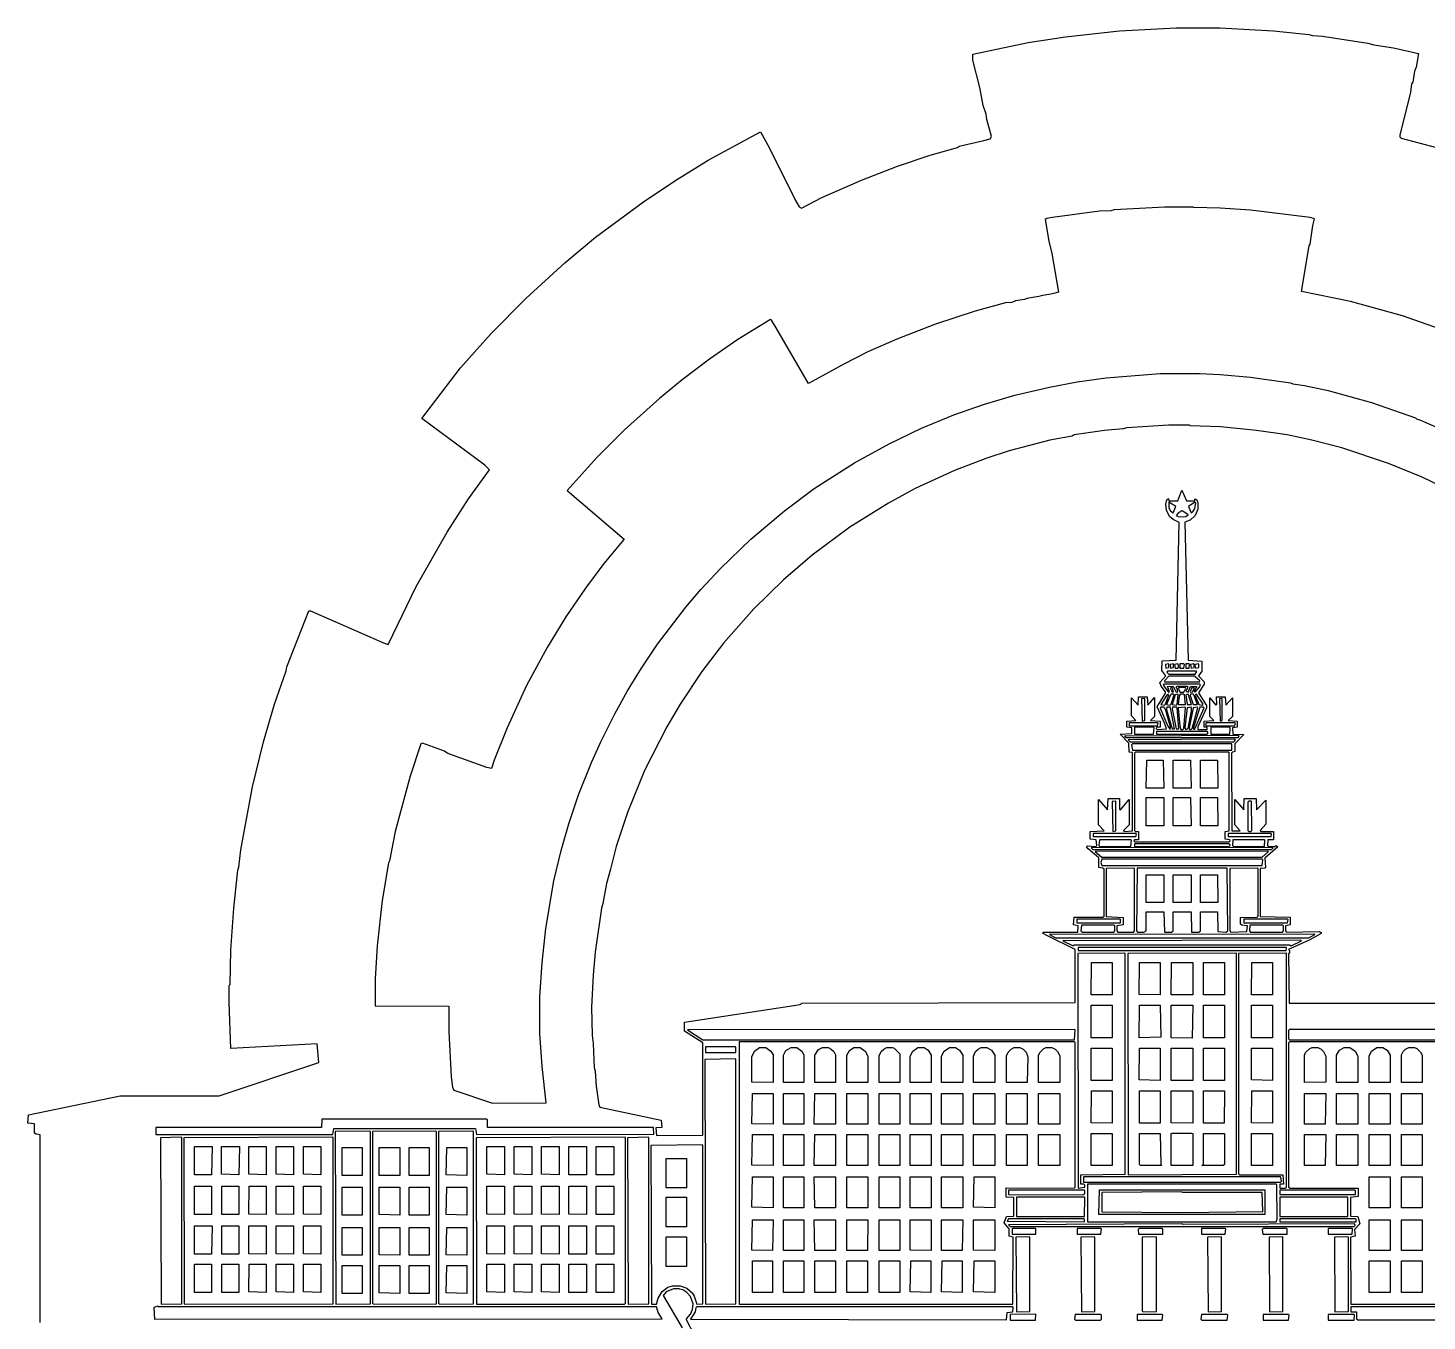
# Model space of a CAD drawing. Extents: x -73 to 20, y -113 to 55.
# Drawn here: x -73.5 to -17.6, y -84.1 to -32.5 of the extents above; entities that cross this region are included whole.
import ezdxf

# ---------------------------------------------------------------- set-up
doc = ezdxf.new("R2010")
doc.units = 0
doc.layers.add('layer1', color=2, linetype='Continuous')

msp = doc.modelspace()

# ---------------------------------------------------------------- linework, layer by layer
msp.add_lwpolyline([(-26.932936, -39.652448), (-26.953511, -39.631873), (-28.085155, -39.631873), (-30.101537, -39.73475), (-30.245564, -39.7759), (-30.698221, -39.796476), (-32.570577, -40.04338), (-32.796905, -40.08453), (-32.858631, -40.125681), (-32.714604, -40.989845), (-32.591152, -41.483653), (-32.323673, -43.026803, -0.025119), (-33.599343, -43.273706), (-33.681644, -43.314857), (-34.052, -43.376583), (-34.196028, -43.438309), (-34.442932, -43.458884), (-35.656876, -43.78809), (-37.241176, -44.302473), (-38.784326, -44.899158), (-39.936545, -45.413541), (-40.92416, -45.907349), (-42.302708, -46.668636), (-43.598953, -44.4465), (-43.784131, -44.13787), (-43.825282, -44.117295), (-45.121528, -44.919733), (-46.253171, -45.701595), (-47.343663, -46.524609), (-48.248978, -47.26532), (-49.6481, -48.520416), (-50.738593, -49.610908), (-51.931962, -50.948305), (-49.668676, -52.882386), (-50.471113, -53.849426), (-51.211825, -54.837042), (-51.993688, -55.98926), (-52.7344, -57.203205), (-53.557413, -58.725779), (-54.339275, -60.412956), (-54.853659, -61.709202), (-54.956535, -62.038407), (-55.141713, -61.997257), (-56.52026, -61.503449), (-56.726014, -61.421147), (-56.82889, -61.338846), (-57.71363, -61.030216), (-57.775356, -61.050791), (-58.207437, -62.347037), (-58.804122, -64.548598), (-59.030451, -65.721391), (-59.071601, -65.803693), (-59.318505, -67.305692), (-59.524259, -69.116321), (-59.60656, -70.433142), (-59.60656, -71.503059), (-56.664288, -71.523634), (-56.664288, -72.531826), (-56.561411, -74.342455), (-56.52026, -74.753961), (-56.458534, -74.877413), (-54.915385, -75.391796), (-52.77555, -75.371221), (-52.940153, -73.930948), (-53.022454, -72.614127), (-53.022454, -71.153278), (-52.940153, -69.795307), (-52.796126, -68.41676), (-52.46692, -66.523829), (-52.178866, -65.309885), (-51.870236, -64.239968), (-51.479305, -63.087749), (-50.964921, -61.791503), (-50.594565, -60.96849), (-50.039032, -59.857422), (-49.524648, -58.931532), (-48.969114, -58.026218), (-48.331279, -57.079753), (-47.199636, -55.598329), (-46.602951, -54.898768), (-45.821089, -54.055179), (-44.607144, -52.882386), (-43.269748, -51.750742), (-42.076379, -50.866003), (-40.471503, -49.837237), (-39.092956, -49.075949), (-37.79671, -48.45869), (-36.500465, -47.923731), (-35.327671, -47.512224), (-34.072576, -47.141868), (-32.694028, -46.812663), (-31.582961, -46.60691), (-30.430742, -46.442307), (-28.270333, -46.277705), (-26.706608, -46.277705), (-25.883594, -46.318855), (-24.66965, -46.421732), (-23.064774, -46.648061), (-22.982473, -46.689211), (-22.50924, -46.750937), (-21.562775, -46.956691), (-19.834447, -47.429923), (-18.085544, -48.047183), (-18.044394, -48.088334), (-17.879791, -48.129484), (-16.480669, -48.746744)], format="xyb")
for points in [[(-17.118504, -44.487651), (-18.599928, -43.973268), (-20.678036, -43.397158), (-22.632692, -43.006227), (-22.324062, -41.175023), (-22.282912, -41.113297), (-22.180035, -40.372585), (-22.118309, -40.105106), (-22.282912, -40.04338), (-24.66965, -39.755325), (-25.883594, -39.673024), (-26.932936, -39.652448)], [(-16.583545, -51.01003), (-17.818065, -50.413346), (-19.155461, -49.857812), (-21.027816, -49.240552), (-22.221186, -48.931922), (-23.208801, -48.726169), (-24.422746, -48.540991), (-25.863019, -48.396964), (-27.076963, -48.355813), (-27.076963, -48.355813), (-27.097539, -48.335238), (-27.941127, -48.335238), (-29.607729, -48.438114), (-29.751756, -48.479265), (-30.492468, -48.540991), (-31.706413, -48.726169), (-31.788714, -48.76732), (-32.673453, -48.931922), (-34.298904, -49.364004), (-35.183643, -49.652059), (-36.479889, -50.145867), (-38.043614, -50.866003), (-39.113531, -51.442112), (-40.656681, -52.409153), (-42.15868, -53.520221), (-43.310899, -54.507837), (-44.483692, -55.660055), (-45.697637, -57.038602), (-46.561801, -58.170245), (-47.425965, -59.466491), (-47.960923, -60.371806), (-48.845662, -62.120709), (-49.524648, -63.78731), (-49.977306, -65.145282), (-50.203634, -66.050597), (-50.368237, -66.626706), (-50.512264, -67.429144), (-50.57399, -67.614322), (-50.820894, -69.363225), (-50.903195, -70.289115), (-50.964921, -71.564785), (-50.944346, -72.696428), (-50.903195, -73.005058), (-50.862045, -73.972099), (-50.820894, -74.116126), (-50.779743, -74.71281), (-50.676867, -75.453522), (-50.635716, -75.556399), (-48.187252, -76.070782), (-48.166677, -76.358837), (-48.393005, -76.379412), (-48.37243, -76.688042), (-46.52065, -76.667467), (-46.52065, -72.984483), (-47.261362, -72.51125), (-47.261362, -72.16147), (-42.714214, -71.461908), (-42.611337, -71.441333), (-42.570187, -71.400182), (-31.665262, -71.379607), (-31.665262, -69.260348), (-32.796905, -68.704814), (-32.940932, -68.622513), (-32.940932, -68.560787), (-31.562385, -68.560787), (-31.54181, -68.313883), (-31.726988, -68.272732), (-31.706413, -67.964102), (-30.554194, -67.964102), (-30.513044, -67.922952), (-30.513044, -66.050597), (-30.554194, -66.009446), (-30.718797, -65.988871), (-30.718797, -65.597939), (-31.150879, -65.248159), (-31.212605, -65.165857), (-31.171454, -65.124707), (-30.842249, -65.145282), (-30.801098, -65.104131), (-30.821673, -64.877803), (-31.068577, -64.857227), (-31.068577, -64.548598), (-30.513044, -64.528022), (-30.739372, -64.281118), (-30.739372, -63.272927), (-30.369016, -63.684434), (-30.348441, -63.231776), (-29.895784, -63.231776), (-29.895784, -63.663858), (-29.854633, -63.684434), (-29.504852, -63.272927), (-29.504852, -64.281118), (-29.731181, -64.507447), (-29.710606, -64.548598), (-29.3814, -64.528022), (-29.3814, -61.400572), (-29.504852, -61.379997), (-29.525428, -61.030216), (-29.875208, -60.65986), (-29.401976, -60.639285), (-29.401976, -60.412956), (-29.607729, -60.392381), (-29.607729, -60.145477), (-29.237373, -60.124902), (-29.422551, -59.939724), (-29.422551, -59.219587), (-29.155072, -59.507642), (-29.134496, -59.178436), (-28.784716, -59.178436), (-28.76414, -59.507642), (-28.496661, -59.199012), (-28.496661, -59.960299), (-28.661264, -60.124902), (-28.270333, -60.145477), (-28.270333, -60.392381), (-28.41436, -60.392381), (-28.434935, -60.433532), (-28.393785, -60.474682), (-28.023429, -60.454107), (-28.085155, -60.248354), (-28.393785, -59.569368), (-28.064579, -59.034409), (-28.064579, -58.972683), (-28.229182, -58.746355), (-28.290908, -58.602327), (-28.044004, -58.334848), (-28.208607, -58.129095), (-28.188031, -57.738163), (-27.632497, -57.717588), (-27.509045, -52.223975), (-27.755949, -52.100523), (-27.899977, -51.977071), (-28.023429, -51.730167), (-28.044004, -51.483263), (-28.002853, -51.31866), (-27.941127, -51.256934), (-27.920552, -51.359811), (-27.570771, -51.359811), (-27.406169, -50.927729), (-27.220991, -51.359811), (-26.891785, -51.359811), (-26.891785, -51.27751), (-26.809484, -51.31866), (-26.768333, -51.421537), (-26.768333, -51.689016), (-26.87121, -51.93592), (-27.076963, -52.121098), (-27.282717, -52.2034), (-27.159265, -57.717588), (-26.603731, -57.758739), (-26.603731, -58.14967), (-26.747758, -58.334848), (-26.52143, -58.581752), (-26.52143, -58.664053), (-26.747758, -59.013834), (-26.418553, -59.528217), (-26.418553, -59.610518), (-26.768333, -60.371806), (-26.768333, -60.474682), (-26.397978, -60.474682), (-26.397978, -60.392381), (-26.52143, -60.392381), (-26.52143, -60.145477), (-26.130498, -60.124902), (-26.295101, -59.960299), (-26.295101, -59.219587), (-26.048197, -59.507642), (-26.007046, -59.466491), (-26.027622, -59.178436), (-25.677841, -59.178436), (-25.657266, -59.507642), (-25.389786, -59.219587), (-25.389786, -59.960299), (-25.554389, -60.124902), (-25.204608, -60.145477), (-25.204608, -60.392381), (-25.389786, -60.412956), (-25.369211, -60.65986), (-24.937129, -60.680436), (-25.28691, -61.050791), (-25.28691, -61.359421), (-25.389786, -61.379997), (-25.430937, -61.421147), (-25.410362, -64.528022), (-25.081156, -64.528022), (-25.28691, -64.281118), (-25.28691, -63.272927), (-24.937129, -63.684434), (-24.916554, -63.231776), (-24.443321, -63.231776), (-24.422746, -63.684434), (-24.05239, -63.293502), (-24.05239, -64.260543), (-24.278719, -64.507447), (-24.258143, -64.548598), (-23.74376, -64.548598), (-23.74376, -64.877803), (-23.970089, -64.877803), (-23.990664, -65.104131), (-23.949513, -65.145282), (-23.702609, -65.145282), (-23.640883, -65.104131), (-23.579157, -65.165857), (-24.093541, -65.618515), (-24.072965, -65.968295), (-24.093541, -66.009446), (-24.278719, -66.030021), (-24.278719, -67.943527), (-23.085349, -67.964102), (-23.085349, -68.272732), (-23.270527, -68.313883), (-23.270527, -68.519636), (-23.229377, -68.560787), (-21.933131, -68.540212), (-21.85083, -68.581362), (-21.85083, -68.622513), (-22.303487, -68.869417), (-23.147075, -69.260348), (-23.105925, -69.301499), (-23.105925, -69.404375), (-23.147075, -69.424951), (-23.1265, -71.400182), (-12.242151, -71.400182)], [(-46.849855, -84.67127), (-47.179061, -84.033435), (-47.179061, -83.992284), (-47.014458, -83.807106), (-46.932157, -83.621928), (-46.911581, -83.3956), (-47.014458, -83.107545), (-47.158485, -82.942942), (-47.323088, -82.840066), (-47.44654, -82.81949), (-47.44654, -82.81949), (-47.467115, -82.798915), (-47.693444, -82.798915), (-47.981499, -82.922367), (-48.104951, -83.066394), (-47.343663, -84.36264)]]:
    msp.add_lwpolyline(points)
for points in [[(-27.899977, -51.421537), (-27.920552, -51.400962), (-27.920552, -51.62729), (-27.858826, -51.750742), (-27.755949, -51.833044), (-27.653073, -51.58614), (-27.899977, -51.421537)], [(-27.365018, -51.771318), (-27.406169, -51.750742), (-27.570771, -51.853619), (-27.632497, -51.93592), (-27.550196, -51.977071), (-27.344443, -51.997646), (-27.241566, -51.977071), (-27.159265, -51.915345), (-27.365018, -51.771318)], [(-26.850635, -51.421537), (-26.891785, -51.400962), (-27.138689, -51.58614), (-27.035813, -51.833044), (-26.953511, -51.771318), (-26.891785, -51.668441), (-26.850635, -51.421537)], [(-27.920552, -57.882191), (-27.941127, -57.861615), (-28.064579, -57.882191), (-28.044004, -58.026218), (-27.920552, -58.005643), (-27.920552, -57.882191)], [(-27.735374, -57.882191), (-27.755949, -57.861615), (-27.879401, -57.882191), (-27.858826, -58.026218), (-27.735374, -58.005643), (-27.735374, -57.882191)], [(-27.550196, -57.882191), (-27.570771, -57.861615), (-27.694223, -57.882191), (-27.673648, -58.026218), (-27.570771, -58.026218), (-27.529621, -57.985067), (-27.550196, -57.882191)], [(-27.303292, -57.882191), (-27.323867, -57.861615), (-27.48847, -57.861615), (-27.48847, -58.026218), (-27.323867, -58.026218), (-27.303292, -57.882191)], [(-27.097539, -57.882191), (-27.118114, -57.861615), (-27.241566, -57.861615), (-27.241566, -58.026218), (-27.118114, -58.026218), (-27.097539, -57.882191)], [(-26.912361, -57.882191), (-26.932936, -57.861615), (-27.056388, -57.882191), (-27.035813, -58.026218), (-26.912361, -58.005643), (-26.912361, -57.882191)], [(-26.727183, -57.882191), (-26.747758, -57.861615), (-26.87121, -57.882191), (-26.891785, -57.923341), (-26.850635, -58.026218), (-26.727183, -58.005643), (-26.727183, -57.882191)], [(-26.87121, -58.375999), (-26.891785, -58.355423), (-27.920552, -58.355423), (-28.10573, -58.540601), (-28.085155, -58.581752), (-26.706608, -58.581752), (-26.686032, -58.540601), (-26.87121, -58.375999)], [(-26.809484, -58.170245), (-26.830059, -58.14967), (-27.982278, -58.14967), (-28.002853, -58.190821), (-27.920552, -58.273122), (-26.87121, -58.273122), (-26.809484, -58.170245)], [(-27.920552, -59.096135), (-27.941127, -59.07556), (-28.023429, -59.11671), (-28.249757, -59.487066), (-28.10573, -59.507642), (-28.064579, -59.466491), (-27.920552, -59.096135)], [(-26.665457, -58.684629), (-26.686032, -58.664053), (-28.126305, -58.664053), (-28.146881, -58.705204), (-27.941127, -58.993258), (-27.899977, -58.972683), (-27.982278, -58.76693), (-27.755949, -58.746355), (-27.632497, -58.993258), (-27.570771, -58.972683), (-27.591347, -58.849231), (-27.632497, -58.808081), (-27.611922, -58.746355), (-27.17984, -58.746355), (-27.17984, -58.828656), (-27.241566, -58.952108), (-27.159265, -58.993258), (-27.056388, -58.76693), (-26.809484, -58.76693), (-26.912361, -58.952108), (-26.87121, -58.993258), (-26.706608, -58.787505), (-26.665457, -58.684629)], [(-27.714799, -59.096135), (-27.735374, -59.07556), (-27.838251, -59.07556), (-27.879401, -59.11671), (-28.023429, -59.487066), (-27.879401, -59.507642), (-27.838251, -59.466491), (-27.714799, -59.096135)], [(-27.550196, -59.096135), (-27.570771, -59.07556), (-27.673648, -59.096135), (-27.7971, -59.487066), (-27.632497, -59.507642), (-27.591347, -59.466491), (-27.550196, -59.096135)], [(-27.241566, -58.828656), (-27.262141, -58.808081), (-27.529621, -58.808081), (-27.550196, -58.849231), (-27.467895, -58.993258), (-27.323867, -58.993258), (-27.241566, -58.828656)], [(-27.303292, -59.096135), (-27.323867, -59.07556), (-27.467895, -59.07556), (-27.509045, -59.137286), (-27.550196, -59.487066), (-27.262141, -59.487066), (-27.303292, -59.096135)], [(-26.932936, -59.096135), (-26.953511, -59.07556), (-27.056388, -59.07556), (-27.076963, -59.11671), (-26.953511, -59.487066), (-26.788909, -59.487066), (-26.932936, -59.096135)], [(-26.809484, -59.096135), (-26.850635, -59.07556), (-26.87121, -59.11671), (-26.727183, -59.487066), (-26.583156, -59.507642), (-26.56258, -59.466491), (-26.809484, -59.096135)], [(-28.887592, -59.260738), (-28.908168, -59.240162), (-29.011044, -59.260738), (-28.990469, -60.145477), (-28.887592, -60.124902), (-28.887592, -59.260738)], [(-28.10573, -59.610518), (-28.126305, -59.589943), (-28.249757, -59.589943), (-28.270333, -59.631094), (-27.961703, -60.35123), (-27.879401, -60.474682), (-27.858826, -60.392381), (-28.064579, -59.672244), (-28.10573, -59.610518)], [(-27.858826, -59.610518), (-27.879401, -59.589943), (-28.002853, -59.589943), (-28.023429, -59.69282), (-27.7971, -60.454107), (-27.694223, -60.454107), (-27.858826, -59.610518)], [(-27.591347, -59.610518), (-27.611922, -59.589943), (-27.776525, -59.589943), (-27.7971, -59.651669), (-27.632497, -60.454107), (-27.529621, -60.454107), (-27.591347, -59.610518)], [(-27.262141, -59.610518), (-27.282717, -59.589943), (-27.550196, -59.610518), (-27.48847, -60.35123), (-27.447319, -60.474682), (-27.365018, -60.474682), (-27.323867, -60.433532), (-27.262141, -59.610518)], [(-27.015237, -59.610518), (-27.035813, -59.589943), (-27.200415, -59.610518), (-27.282717, -60.412956), (-27.241566, -60.474682), (-27.159265, -60.433532), (-27.015237, -59.73397), (-27.015237, -59.610518)], [(-26.768333, -59.610518), (-26.788909, -59.589943), (-26.953511, -59.610518), (-27.118114, -60.412956), (-27.097539, -60.474682), (-27.035813, -60.474682), (-26.994662, -60.433532), (-26.768333, -59.610518)], [(-26.52143, -59.610518), (-26.542005, -59.589943), (-26.686032, -59.589943), (-26.953511, -60.433532), (-26.932936, -60.474682), (-26.891785, -60.454107), (-26.52143, -59.610518)], [(-28.352634, -60.227778), (-28.373209, -60.207203), (-29.504852, -60.207203), (-29.504852, -60.330655), (-28.373209, -60.330655), (-28.352634, -60.227778)], [(-25.266334, -60.227778), (-25.28691, -60.207203), (-26.439128, -60.207203), (-26.459704, -60.289504), (-26.418553, -60.330655), (-25.28691, -60.330655), (-25.266334, -60.227778)], [(-25.122307, -60.742162), (-25.142882, -60.721586), (-29.69003, -60.742162), (-29.628304, -60.803888), (-25.163458, -60.803888), (-25.122307, -60.742162)], [(-28.517237, -60.412956), (-28.537812, -60.392381), (-29.299099, -60.392381), (-29.299099, -60.65986), (-28.537812, -60.65986), (-28.517237, -60.412956)], [(-26.377402, -60.577559), (-26.397978, -60.556984), (-28.41436, -60.556984), (-28.41436, -60.65986), (-26.397978, -60.65986), (-26.356827, -60.61871), (-26.377402, -60.577559)], [(-25.472088, -60.412956), (-25.492663, -60.392381), (-26.25395, -60.392381), (-26.25395, -60.65986), (-25.492663, -60.65986), (-25.472088, -60.412956)], [(-25.266334, -60.886189), (-25.28691, -60.865613), (-29.546003, -60.886189), (-29.463702, -60.96849), (-25.32806, -60.96849), (-25.266334, -60.886189)], [(-25.410362, -61.071367), (-25.430937, -61.050791), (-29.3814, -61.050791), (-29.422551, -61.091942), (-29.3814, -61.297695), (-25.410362, -61.297695), (-25.410362, -61.071367)], [(-25.513238, -61.400572), (-25.533814, -61.379997), (-29.257948, -61.379997), (-29.299099, -61.421147), (-29.299099, -64.507447), (-29.257948, -64.548598), (-29.134496, -64.548598), (-29.134496, -64.877803), (-29.299099, -64.877803), (-29.319674, -64.918953), (-29.278524, -64.960104), (-25.513238, -64.960104), (-25.472088, -64.918953), (-25.492663, -64.877803), (-25.677841, -64.857227), (-25.677841, -64.548598), (-25.513238, -64.528022), (-25.513238, -61.400572)], [(-28.805291, -61.709202), (-28.146881, -61.709202), (-28.126305, -62.82027), (-28.825866, -62.82027), (-28.805291, -61.709202)], [(-27.755949, -61.709202), (-27.056388, -61.709202), (-27.035813, -62.82027), (-27.755949, -62.82027), (-27.755949, -61.709202)], [(-26.665457, -61.709202), (-25.986471, -61.709202), (-25.965896, -62.82027), (-26.665457, -62.82027), (-26.665457, -61.709202)], [(-30.039811, -63.355228), (-30.060386, -63.334653), (-30.183838, -63.355228), (-30.163263, -64.548598), (-30.039811, -64.528022), (-30.039811, -63.355228)], [(-28.825866, -63.190626), (-28.126305, -63.190626), (-28.126305, -64.322269), (-28.825866, -64.322269), (-28.825866, -63.190626)], [(-27.755949, -63.190626), (-27.056388, -63.190626), (-27.035813, -64.322269), (-27.755949, -64.322269), (-27.755949, -63.190626)], [(-26.665457, -63.190626), (-25.986471, -63.190626), (-25.965896, -64.322269), (-26.665457, -64.322269), (-26.665457, -63.190626)], [(-29.216798, -64.651474), (-29.237373, -64.630899), (-30.945125, -64.630899), (-30.945125, -64.754351), (-29.237373, -64.754351), (-29.216798, -64.651474)], [(-23.826061, -64.651474), (-23.846637, -64.630899), (-25.554389, -64.630899), (-25.554389, -64.754351), (-23.846637, -64.754351), (-23.826061, -64.651474)], [(-23.764335, -65.207008), (-23.784911, -65.186433), (-31.027427, -65.207008), (-30.965701, -65.268734), (-23.826061, -65.268734), (-23.764335, -65.207008)], [(-29.422551, -64.898378), (-29.443126, -64.877803), (-30.698221, -64.877803), (-30.718797, -65.104131), (-30.677646, -65.145282), (-29.443126, -65.145282), (-29.422551, -64.898378)], [(-25.492663, -65.062981), (-25.513238, -65.042405), (-29.299099, -65.042405), (-29.299099, -65.145282), (-25.513238, -65.145282), (-25.472088, -65.104131), (-25.492663, -65.062981)], [(-24.093541, -64.898378), (-24.114116, -64.877803), (-25.369211, -64.877803), (-25.389786, -65.104131), (-25.348636, -65.145282), (-24.114116, -65.145282), (-24.093541, -64.898378)], [(-23.949513, -65.351035), (-23.970089, -65.33046), (-30.862824, -65.351035), (-30.595345, -65.577364), (-24.196417, -65.577364), (-23.949513, -65.351035)], [(-24.175842, -65.680241), (-24.196417, -65.659665), (-30.595345, -65.659665), (-30.636496, -65.783117), (-30.595345, -65.906569), (-24.196417, -65.906569), (-24.175842, -65.680241)], [(-29.299099, -66.030021), (-29.319674, -66.009446), (-30.430742, -66.030021), (-30.430742, -67.943527), (-29.751756, -67.984678), (-29.751756, -68.272732), (-29.99866, -68.313883), (-29.99866, -68.519636), (-29.95751, -68.560787), (-29.34025, -68.560787), (-29.299099, -68.519636), (-29.299099, -66.030021)], [(-25.59554, -66.030021), (-25.616115, -66.009446), (-29.196222, -66.009446), (-29.216798, -68.519636), (-29.175647, -68.560787), (-28.928743, -68.560787), (-28.825866, -68.519636), (-28.825866, -67.758349), (-28.126305, -67.758349), (-28.10573, -68.560787), (-27.817675, -68.560787), (-27.755949, -68.519636), (-27.755949, -67.758349), (-27.035813, -67.758349), (-27.015237, -68.560787), (-26.727183, -68.560787), (-26.665457, -68.519636), (-26.665457, -67.758349), (-25.986471, -67.758349), (-25.965896, -68.540212), (-25.63669, -68.560787), (-25.574964, -68.519636), (-25.59554, -66.030021)], [(-28.825866, -66.276925), (-28.126305, -66.276925), (-28.126305, -67.387993), (-28.825866, -67.387993), (-28.825866, -66.276925)], [(-27.755949, -66.276925), (-27.035813, -66.276925), (-27.035813, -67.387993), (-27.755949, -67.387993), (-27.755949, -66.276925)], [(-26.665457, -66.276925), (-25.986471, -66.276925), (-25.965896, -67.387993), (-26.665457, -67.387993), (-26.665457, -66.276925)], [(-24.36102, -66.030021), (-24.381595, -66.009446), (-25.492663, -66.030021), (-25.492663, -68.519636), (-25.451512, -68.560787), (-24.813677, -68.540212), (-24.793102, -68.313883), (-25.01943, -68.293308), (-25.060581, -68.252157), (-25.060581, -67.984678), (-24.402171, -67.964102), (-24.36102, -67.922952), (-24.36102, -66.030021)], [(-29.854633, -68.066979), (-29.875208, -68.046404), (-31.603536, -68.046404), (-31.603536, -68.190431), (-29.854633, -68.190431), (-29.854633, -68.066979)], [(-23.167651, -68.066979), (-23.188226, -68.046404), (-24.937129, -68.046404), (-24.937129, -68.190431), (-23.188226, -68.190431), (-23.167651, -68.066979)], [(-22.097734, -68.663664), (-22.118309, -68.643088), (-32.694028, -68.663664), (-32.447125, -68.787115), (-22.344638, -68.787115), (-22.097734, -68.663664)], [(-30.080962, -68.313883), (-30.101537, -68.293308), (-31.418358, -68.293308), (-31.438933, -68.519636), (-31.377207, -68.560787), (-30.122112, -68.560787), (-30.080962, -68.519636), (-30.080962, -68.313883)], [(-23.352829, -68.313883), (-23.373404, -68.293308), (-24.690225, -68.293308), (-24.710801, -68.519636), (-24.66965, -68.560787), (-23.393979, -68.560787), (-23.352829, -68.519636), (-23.352829, -68.313883)], [(-22.632692, -68.910567), (-22.653268, -68.889992), (-32.15907, -68.910567), (-31.747563, -69.116321), (-31.706413, -69.07517), (-23.105925, -69.07517), (-23.044199, -69.116321), (-22.632692, -68.910567)], [(-23.229377, -69.198622), (-23.249952, -69.178047), (-31.54181, -69.178047), (-31.54181, -69.301499), (-23.249952, -69.301499), (-23.229377, -69.198622)], [(-29.669455, -69.424951), (-29.69003, -69.404375), (-31.562385, -69.424951), (-31.54181, -78.786726), (-31.274331, -78.745575), (-31.274331, -78.663274), (-31.315481, -78.622123), (-31.438933, -78.622123), (-31.438933, -78.251767), (-29.669455, -78.231192), (-29.669455, -69.424951)], [(-31.006851, -69.774731), (-30.183838, -69.774731), (-30.183838, -71.070977), (-31.027427, -71.070977), (-31.006851, -69.774731)], [(-25.225184, -69.424951), (-25.245759, -69.404375), (-29.566578, -69.424951), (-29.546003, -78.251767), (-25.225184, -78.231192), (-25.225184, -69.424951)], [(-29.093346, -69.774731), (-28.270333, -69.774731), (-28.270333, -71.070977), (-29.113921, -71.050402), (-29.093346, -69.774731)], [(-27.817675, -69.774731), (-26.974087, -69.774731), (-26.974087, -71.070977), (-27.838251, -71.070977), (-27.817675, -69.774731)], [(-26.542005, -69.774731), (-25.698416, -69.774731), (-25.698416, -71.070977), (-26.542005, -71.070977), (-26.542005, -69.774731)], [(-23.229377, -69.424951), (-23.249952, -69.404375), (-25.142882, -69.424951), (-25.142882, -78.210617), (-25.101732, -78.251767), (-23.373404, -78.251767), (-23.352829, -78.622123), (-23.496856, -78.622123), (-23.496856, -78.786726), (-23.270527, -78.786726), (-23.229377, -78.745575), (-23.229377, -69.424951)], [(-24.607924, -69.774731), (-23.784911, -69.774731), (-23.784911, -71.070977), (-24.628499, -71.070977), (-24.607924, -69.774731)], [(-31.027427, -71.482484), (-30.183838, -71.482484), (-30.183838, -72.778729), (-31.027427, -72.778729), (-31.027427, -71.482484)], [(-29.093346, -71.482484), (-28.270333, -71.482484), (-28.249757, -72.758154), (-29.113921, -72.778729), (-29.093346, -71.482484)], [(-27.838251, -71.482484), (-26.974087, -71.482484), (-26.994662, -72.799305), (-27.838251, -72.778729), (-27.838251, -71.482484)], [(-26.542005, -71.482484), (-25.698416, -71.482484), (-25.698416, -72.778729), (-26.542005, -72.778729), (-26.542005, -71.482484)], [(-24.628499, -71.482484), (-23.784911, -71.482484), (-23.784911, -72.778729), (-24.628499, -72.778729), (-24.628499, -71.482484)], [(-31.665262, -72.4701), (-31.685837, -72.449524), (-47.13791, -72.4701), (-46.52065, -72.861031), (-31.685837, -72.861031), (-31.665262, -72.4701)], [(-7.674427, -72.4701), (-7.695003, -72.449524), (-23.105925, -72.449524), (-23.147075, -72.490675), (-23.147075, -72.81988), (-23.105925, -72.861031), (-8.291687, -72.861031), (-7.674427, -72.4701)], [(-31.665262, -72.963907), (-31.685837, -72.943332), (-45.080377, -72.943332), (-45.080377, -83.416175), (-34.154877, -83.416175), (-34.134302, -80.741382), (-34.298904, -80.700231), (-34.298904, -80.412177), (-34.504658, -80.165273), (-34.401781, -79.918369), (-34.113726, -79.897794), (-34.113726, -79.157082), (-34.422356, -79.136506), (-34.422356, -78.76615), (-31.706413, -78.786726), (-31.665262, -78.745575), (-31.665262, -72.963907)], [(-9.711385, -72.963907), (-9.73196, -72.943332), (-23.105925, -72.943332), (-23.147075, -72.984483), (-23.147075, -78.745575), (-23.085349, -78.786726), (-20.369406, -78.786726), (-20.369406, -79.115931), (-20.678036, -79.157082), (-20.678036, -79.897794), (-20.389981, -79.918369), (-20.30768, -80.206424), (-20.513433, -80.432752), (-20.492858, -80.700231), (-20.678036, -80.741382), (-20.657461, -83.416175), (-9.711385, -83.416175), (-9.711385, -72.963907)], [(-45.203829, -73.642893), (-45.224404, -73.622318), (-46.438349, -73.642893), (-46.417773, -83.416175), (-45.203829, -83.3956), (-45.203829, -73.642893)], [(-45.203829, -73.169661), (-45.224404, -73.149085), (-46.417773, -73.149085), (-46.417773, -73.375414), (-45.203829, -73.375414), (-45.203829, -73.169661)], [(-44.257364, -73.169661), (-44.01046, -73.169661), (-43.804707, -73.313688), (-43.722405, -73.457715), (-43.722405, -74.568783), (-44.565994, -74.548208), (-44.565994, -73.540017), (-44.463117, -73.313688), (-44.257364, -73.169661)], [(-43.002269, -73.169661), (-42.77594, -73.169661), (-42.570187, -73.313688), (-42.487885, -73.457715), (-42.487885, -74.568783), (-43.310899, -74.568783), (-43.310899, -73.478291), (-43.208022, -73.293113), (-43.002269, -73.169661)], [(-41.747174, -73.169661), (-41.520845, -73.169661), (-41.397393, -73.231387), (-41.294516, -73.334263), (-41.23279, -73.457715), (-41.23279, -74.568783), (-42.055804, -74.568783), (-42.055804, -73.478291), (-41.911776, -73.251962), (-41.747174, -73.169661)], [(-40.492078, -73.169661), (-40.245175, -73.169661), (-40.039421, -73.313688), (-39.936545, -73.519441), (-39.936545, -74.568783), (-40.780133, -74.568783), (-40.780133, -73.478291), (-40.677256, -73.293113), (-40.492078, -73.169661)], [(-39.175257, -73.169661), (-38.948929, -73.169661), (-38.887203, -73.190236), (-38.660874, -73.416565), (-38.660874, -74.568783), (-39.483887, -74.568783), (-39.483887, -73.498866), (-39.401586, -73.334263), (-39.298709, -73.231387), (-39.175257, -73.169661)], [(-37.940738, -73.169661), (-37.693834, -73.169661), (-37.529231, -73.272537), (-37.405779, -73.478291), (-37.405779, -74.568783), (-38.249368, -74.568783), (-38.249368, -73.519441), (-38.146491, -73.313688), (-37.940738, -73.169661)], [(-36.685642, -73.169661), (-36.438739, -73.169661), (-36.274136, -73.272537), (-36.150684, -73.478291), (-36.150684, -74.568783), (-36.994272, -74.568783), (-36.994272, -73.519441), (-36.891396, -73.313688), (-36.685642, -73.169661)], [(-35.409972, -73.169661), (-35.183643, -73.169661), (-34.998465, -73.272537), (-34.875013, -73.478291), (-34.875013, -74.568783), (-35.718602, -74.568783), (-35.718602, -73.519441), (-35.636301, -73.334263), (-35.533424, -73.231387), (-35.409972, -73.169661)], [(-34.093151, -73.169661), (-33.866822, -73.169661), (-33.74337, -73.231387), (-33.619918, -73.354839), (-33.558192, -73.540017), (-33.578768, -74.568783), (-34.401781, -74.568783), (-34.401781, -73.498866), (-34.340055, -73.354839), (-34.216603, -73.231387), (-34.093151, -73.169661)], [(-32.81748, -73.169661), (-32.591152, -73.169661), (-32.4677, -73.231387), (-32.364823, -73.334263), (-32.282522, -73.498866), (-32.282522, -74.568783), (-33.12611, -74.568783), (-33.12611, -73.478291), (-33.064384, -73.354839), (-32.920357, -73.210811), (-32.81748, -73.169661)], [(-31.027427, -73.190236), (-30.183838, -73.190236), (-30.183838, -74.486482), (-31.027427, -74.486482), (-31.027427, -73.190236)], [(-29.093346, -73.190236), (-28.270333, -73.190236), (-28.270333, -74.486482), (-29.113921, -74.465907), (-29.093346, -73.190236)], [(-27.838251, -73.190236), (-26.974087, -73.190236), (-26.974087, -74.486482), (-27.838251, -74.486482), (-27.838251, -73.190236)], [(-26.542005, -73.190236), (-25.698416, -73.190236), (-25.698416, -74.486482), (-26.542005, -74.486482), (-26.542005, -73.190236)], [(-24.628499, -73.190236), (-23.784911, -73.190236), (-23.784911, -74.486482), (-24.628499, -74.465907), (-24.628499, -73.190236)], [(-22.20061, -73.169661), (-21.974282, -73.169661), (-21.85083, -73.231387), (-21.747953, -73.334263), (-21.665652, -73.519441), (-21.665652, -74.548208), (-22.50924, -74.568783), (-22.50924, -73.478291), (-22.46809, -73.375414), (-22.303487, -73.210811), (-22.20061, -73.169661)], [(-20.92494, -73.169661), (-20.698611, -73.169661), (-20.492858, -73.313688), (-20.389981, -73.519441), (-20.389981, -74.568783), (-21.23357, -74.568783), (-21.23357, -73.478291), (-21.110118, -73.272537), (-20.92494, -73.169661)], [(-19.628694, -73.169661), (-19.38179, -73.169661), (-19.217187, -73.272537), (-19.093735, -73.478291), (-19.093735, -74.568783), (-19.937324, -74.568783), (-19.937324, -73.519441), (-19.834447, -73.313688), (-19.628694, -73.169661)], [(-18.353024, -73.169661), (-18.126695, -73.169661), (-18.023818, -73.210811), (-17.879791, -73.354839), (-17.818065, -73.478291), (-17.818065, -74.568783), (-18.641078, -74.568783), (-18.641078, -73.457715), (-18.579352, -73.334263), (-18.476476, -73.231387), (-18.353024, -73.169661)], [(-44.545418, -75.000865), (-43.722405, -75.000865), (-43.722405, -76.235385), (-44.565994, -76.21481), (-44.545418, -75.000865)], [(-43.310899, -75.000865), (-42.487885, -75.000865), (-42.487885, -76.235385), (-43.310899, -76.235385), (-43.310899, -75.000865)], [(-42.055804, -75.000865), (-41.23279, -75.000865), (-41.23279, -76.235385), (-42.076379, -76.235385), (-42.055804, -75.000865)], [(-40.780133, -75.000865), (-39.936545, -75.000865), (-39.936545, -76.235385), (-40.780133, -76.235385), (-40.780133, -75.000865)], [(-39.483887, -75.000865), (-38.660874, -75.000865), (-38.660874, -76.235385), (-39.483887, -76.235385), (-39.483887, -75.000865)], [(-38.249368, -75.000865), (-37.405779, -75.000865), (-37.405779, -76.235385), (-38.249368, -76.235385), (-38.249368, -75.000865)], [(-36.994272, -75.000865), (-36.150684, -75.000865), (-36.150684, -76.235385), (-36.994272, -76.235385), (-36.994272, -75.000865)], [(-35.718602, -75.000865), (-34.875013, -75.000865), (-34.875013, -76.235385), (-35.718602, -76.235385), (-35.718602, -75.000865)], [(-34.401781, -75.000865), (-33.578768, -75.000865), (-33.578768, -76.235385), (-34.401781, -76.235385), (-34.401781, -75.000865)], [(-33.12611, -75.000865), (-32.282522, -75.000865), (-32.282522, -76.235385), (-33.12611, -76.235385), (-33.12611, -75.000865)], [(-31.006851, -74.897988), (-30.183838, -74.897988), (-30.183838, -76.194234), (-31.027427, -76.173659), (-31.006851, -74.897988)], [(-29.093346, -74.897988), (-28.270333, -74.897988), (-28.270333, -76.194234), (-29.093346, -76.194234), (-29.093346, -74.897988)], [(-27.838251, -74.897988), (-26.974087, -74.897988), (-26.974087, -76.194234), (-27.838251, -76.173659), (-27.838251, -74.897988)], [(-26.542005, -74.897988), (-25.698416, -74.897988), (-25.718992, -76.194234), (-26.542005, -76.194234), (-26.542005, -74.897988)], [(-24.607924, -74.897988), (-23.784911, -74.897988), (-23.784911, -76.194234), (-24.628499, -76.173659), (-24.607924, -74.897988)], [(-22.50924, -75.000865), (-21.665652, -75.000865), (-21.686227, -76.235385), (-22.50924, -76.235385), (-22.50924, -75.000865)], [(-21.23357, -75.000865), (-20.389981, -75.000865), (-20.389981, -76.235385), (-21.23357, -76.235385), (-21.23357, -75.000865)], [(-19.937324, -75.000865), (-19.093735, -75.000865), (-19.093735, -76.235385), (-19.937324, -76.235385), (-19.937324, -75.000865)], [(-18.641078, -75.000865), (-17.818065, -75.000865), (-17.818065, -76.235385), (-18.641078, -76.235385), (-18.641078, -75.000865)], [(-55.121138, -76.050207), (-55.141713, -76.029632), (-61.725819, -76.029632), (-61.746394, -76.358837), (-68.351075, -76.358837), (-68.351075, -76.646891), (-61.293737, -76.646891), (-61.252586, -76.399988), (-55.594371, -76.399988), (-55.55322, -76.646891), (-48.475306, -76.626316), (-48.495882, -76.358837), (-55.121138, -76.358837), (-55.121138, -76.050207)], [(-67.322309, -76.770343), (-67.342884, -76.749768), (-68.165897, -76.770343), (-68.145322, -83.416175), (-67.322309, -83.3956), (-67.322309, -76.770343)], [(-61.273162, -76.770343), (-61.293737, -76.749768), (-67.240007, -76.770343), (-67.219432, -83.416175), (-61.273162, -83.3956), (-61.273162, -76.770343)], [(-59.791738, -76.52344), (-59.812313, -76.502864), (-61.19086, -76.52344), (-61.170285, -83.416175), (-59.791738, -83.3956), (-59.791738, -76.52344)], [(-57.158096, -76.52344), (-57.178671, -76.502864), (-59.709437, -76.52344), (-59.709437, -83.375024), (-59.668286, -83.416175), (-57.158096, -83.3956), (-57.158096, -76.52344)], [(-55.676672, -76.52344), (-55.697247, -76.502864), (-57.075794, -76.52344), (-57.075794, -83.375024), (-57.034644, -83.416175), (-55.676672, -83.3956), (-55.676672, -76.52344)], [(-49.60695, -76.770343), (-49.627525, -76.749768), (-55.573795, -76.770343), (-55.55322, -83.416175), (-49.6481, -83.416175), (-49.60695, -83.375024), (-49.60695, -76.770343)], [(-48.68106, -76.770343), (-48.701635, -76.749768), (-49.524648, -76.770343), (-49.504073, -83.416175), (-48.68106, -83.3956), (-48.68106, -76.770343)], [(-44.545418, -76.646891), (-43.722405, -76.646891), (-43.722405, -77.881411), (-44.565994, -77.860836), (-44.545418, -76.646891)], [(-43.310899, -76.646891), (-42.487885, -76.646891), (-42.487885, -77.881411), (-43.310899, -77.881411), (-43.310899, -76.646891)], [(-42.055804, -76.646891), (-41.23279, -76.646891), (-41.23279, -77.881411), (-42.076379, -77.881411), (-42.055804, -76.646891)], [(-40.780133, -76.646891), (-39.936545, -76.646891), (-39.936545, -77.881411), (-40.780133, -77.881411), (-40.780133, -76.646891)], [(-39.483887, -76.646891), (-38.660874, -76.646891), (-38.660874, -77.881411), (-39.483887, -77.881411), (-39.483887, -76.646891)], [(-38.249368, -76.646891), (-37.405779, -76.646891), (-37.405779, -77.881411), (-38.249368, -77.881411), (-38.249368, -76.646891)], [(-36.994272, -76.646891), (-36.150684, -76.646891), (-36.150684, -77.881411), (-36.994272, -77.881411), (-36.994272, -76.646891)], [(-35.718602, -76.646891), (-34.875013, -76.646891), (-34.875013, -77.881411), (-35.718602, -77.881411), (-35.718602, -76.646891)], [(-34.401781, -76.646891), (-33.578768, -76.646891), (-33.578768, -77.881411), (-34.401781, -77.881411), (-34.401781, -76.646891)], [(-33.12611, -76.646891), (-32.282522, -76.646891), (-32.282522, -77.881411), (-33.12611, -77.881411), (-33.12611, -76.646891)], [(-31.027427, -76.605741), (-30.183838, -76.605741), (-30.183838, -77.881411), (-31.027427, -77.881411), (-31.027427, -76.605741)], [(-29.093346, -76.605741), (-28.270333, -76.605741), (-28.249757, -77.840261), (-28.208607, -77.881411), (-29.052195, -77.881411), (-29.093346, -77.840261), (-29.093346, -76.605741)], [(-27.7971, -76.585165), (-27.015237, -76.585165), (-26.974087, -76.605741), (-26.974087, -77.881411), (-27.838251, -77.881411), (-27.838251, -76.605741), (-27.7971, -76.585165)], [(-26.542005, -76.605741), (-25.698416, -76.605741), (-25.698416, -77.840261), (-25.760142, -77.881411), (-26.603731, -77.881411), (-26.542005, -77.840261), (-26.542005, -76.605741)], [(-24.628499, -76.605741), (-23.784911, -76.605741), (-23.784911, -77.881411), (-24.628499, -77.881411), (-24.628499, -76.605741)], [(-22.50924, -76.646891), (-21.665652, -76.646891), (-21.686227, -77.881411), (-22.50924, -77.881411), (-22.50924, -76.646891)], [(-21.23357, -76.646891), (-20.389981, -76.646891), (-20.389981, -77.881411), (-21.23357, -77.881411), (-21.23357, -76.646891)], [(-19.937324, -76.646891), (-19.093735, -76.646891), (-19.093735, -77.881411), (-19.937324, -77.881411), (-19.937324, -76.646891)], [(-18.641078, -76.646891), (-17.818065, -76.646891), (-17.818065, -77.881411), (-18.641078, -77.881411), (-18.641078, -76.646891)], [(-66.807925, -77.120124), (-66.108364, -77.120124), (-66.128939, -78.251767), (-66.807925, -78.251767), (-66.807925, -77.120124)], [(-65.738008, -77.120124), (-65.017872, -77.120124), (-65.038447, -78.251767), (-65.738008, -78.231192), (-65.738008, -77.120124)], [(-64.647516, -77.120124), (-63.947955, -77.120124), (-63.947955, -78.251767), (-64.647516, -78.231192), (-64.647516, -77.120124)], [(-63.557023, -77.120124), (-62.857462, -77.120124), (-62.857462, -78.251767), (-63.557023, -78.231192), (-63.557023, -77.120124)], [(-62.466531, -77.120124), (-61.76697, -77.120124), (-61.76697, -78.251767), (-62.466531, -78.231192), (-62.466531, -77.120124)], [(-60.923381, -77.161275), (-60.120943, -77.161275), (-60.120943, -78.272343), (-60.923381, -78.272343), (-60.923381, -77.161275)], [(-59.441957, -77.161275), (-58.618944, -77.161275), (-58.618944, -78.272343), (-59.441957, -78.272343), (-59.441957, -77.161275)], [(-58.248588, -77.161275), (-57.44615, -77.161275), (-57.44615, -78.272343), (-58.248588, -78.272343), (-58.248588, -77.161275)], [(-56.746589, -77.161275), (-55.944151, -77.161275), (-55.944151, -78.272343), (-56.767164, -78.251767), (-56.746589, -77.161275)], [(-55.141713, -77.120124), (-54.442152, -77.120124), (-54.442152, -78.251767), (-55.141713, -78.231192), (-55.141713, -77.120124)], [(-54.051221, -77.120124), (-53.35166, -77.120124), (-53.35166, -78.251767), (-54.051221, -78.231192), (-54.051221, -77.120124)], [(-52.960728, -77.120124), (-52.261167, -77.120124), (-52.261167, -78.251767), (-52.960728, -78.231192), (-52.960728, -77.120124)], [(-51.870236, -77.120124), (-51.170675, -77.120124), (-51.170675, -78.251767), (-51.870236, -78.251767), (-51.870236, -77.120124)], [(-50.779743, -77.120124), (-50.080182, -77.120124), (-50.080182, -78.251767), (-50.779743, -78.251767), (-50.779743, -77.120124)], [(-46.52065, -77.078973), (-46.541225, -77.058398), (-48.598758, -77.078973), (-48.578183, -83.416175), (-48.37243, -83.416175), (-48.310704, -83.169271), (-48.146101, -82.901792), (-47.919773, -82.737189), (-47.734595, -82.675463), (-47.425965, -82.675463), (-47.158485, -82.77834), (-46.952732, -82.963518), (-46.870431, -83.08697), (-46.767554, -83.416175), (-46.52065, -83.3956), (-46.52065, -77.078973)], [(-47.981499, -77.593357), (-47.179061, -77.593357), (-47.179061, -78.76615), (-47.981499, -78.76615), (-47.981499, -77.593357)], [(-66.807925, -78.704424), (-66.128939, -78.704424), (-66.128939, -79.836068), (-66.807925, -79.836068), (-66.807925, -78.704424)], [(-65.717433, -78.704424), (-65.038447, -78.704424), (-65.038447, -79.836068), (-65.717433, -79.836068), (-65.717433, -78.704424)], [(-64.62694, -78.704424), (-63.947955, -78.704424), (-63.947955, -79.836068), (-64.647516, -79.815492), (-64.62694, -78.704424)], [(-63.557023, -78.704424), (-62.857462, -78.704424), (-62.857462, -79.836068), (-63.557023, -79.815492), (-63.557023, -78.704424)], [(-62.466531, -78.704424), (-61.76697, -78.704424), (-61.76697, -79.836068), (-62.466531, -79.815492), (-62.466531, -78.704424)], [(-55.141713, -78.704424), (-54.442152, -78.704424), (-54.442152, -79.836068), (-55.141713, -79.815492), (-55.141713, -78.704424)], [(-54.051221, -78.704424), (-53.35166, -78.704424), (-53.35166, -79.836068), (-54.051221, -79.815492), (-54.051221, -78.704424)], [(-52.960728, -78.704424), (-52.261167, -78.704424), (-52.261167, -79.836068), (-52.960728, -79.815492), (-52.960728, -78.704424)], [(-51.870236, -78.704424), (-51.170675, -78.704424), (-51.170675, -79.836068), (-51.870236, -79.815492), (-51.870236, -78.704424)], [(-50.779743, -78.704424), (-50.080182, -78.704424), (-50.080182, -79.836068), (-50.779743, -79.836068), (-50.779743, -78.704424)], [(-44.545418, -78.334069), (-43.722405, -78.334069), (-43.722405, -79.568588), (-44.565994, -79.548013), (-44.545418, -78.334069)], [(-43.310899, -78.334069), (-42.487885, -78.334069), (-42.487885, -79.568588), (-43.310899, -79.568588), (-43.310899, -78.334069)], [(-42.076379, -78.334069), (-41.23279, -78.334069), (-41.23279, -79.568588), (-42.055804, -79.568588), (-42.076379, -78.334069)], [(-40.780133, -78.334069), (-39.936545, -78.334069), (-39.936545, -79.568588), (-40.780133, -79.568588), (-40.780133, -78.334069)], [(-39.483887, -78.334069), (-38.660874, -78.334069), (-38.660874, -79.568588), (-39.483887, -79.568588), (-39.483887, -78.334069)], [(-38.249368, -78.334069), (-37.405779, -78.334069), (-37.405779, -79.568588), (-38.249368, -79.568588), (-38.249368, -78.334069)], [(-36.994272, -78.334069), (-36.150684, -78.334069), (-36.150684, -79.568588), (-36.994272, -79.568588), (-36.994272, -78.334069)], [(-35.698027, -78.334069), (-34.875013, -78.334069), (-34.875013, -79.568588), (-35.718602, -79.548013), (-35.698027, -78.334069)], [(-23.455705, -78.354644), (-23.476281, -78.334069), (-31.336057, -78.334069), (-31.336057, -78.539822), (-23.476281, -78.539822), (-23.43513, -78.498671), (-23.455705, -78.354644)], [(-23.620308, -78.642698), (-23.640883, -78.622123), (-31.171454, -78.622123), (-31.171454, -80.124122), (-23.640883, -80.124122), (-23.599733, -80.021246), (-23.620308, -78.642698)], [(-19.937324, -78.334069), (-19.093735, -78.334069), (-19.093735, -79.568588), (-19.937324, -79.568588), (-19.937324, -78.334069)], [(-18.641078, -78.334069), (-17.818065, -78.334069), (-17.818065, -79.568588), (-18.641078, -79.568588), (-18.641078, -78.334069)], [(-60.923381, -78.745575), (-60.120943, -78.745575), (-60.120943, -79.856643), (-60.923381, -79.856643), (-60.923381, -78.745575)], [(-59.441957, -78.745575), (-58.618944, -78.745575), (-58.618944, -79.856643), (-59.441957, -79.836068), (-59.441957, -78.745575)], [(-58.248588, -78.745575), (-57.44615, -78.745575), (-57.44615, -79.856643), (-58.248588, -79.856643), (-58.248588, -78.745575)], [(-56.746589, -78.745575), (-55.944151, -78.745575), (-55.944151, -79.856643), (-56.767164, -79.836068), (-56.746589, -78.745575)], [(-47.981499, -79.136506), (-47.179061, -79.136506), (-47.179061, -80.329876), (-47.981499, -80.329876), (-47.981499, -79.136506)], [(-31.274331, -78.889602), (-31.294906, -78.869027), (-34.31948, -78.869027), (-34.31948, -79.03363), (-31.356632, -79.054205), (-31.274331, -79.013054), (-31.274331, -78.889602)], [(-31.274331, -79.157082), (-31.294906, -79.136506), (-34.01085, -79.136506), (-34.01085, -79.918369), (-31.294906, -79.918369), (-31.274331, -79.157082)], [(-30.698221, -78.848452), (-24.093541, -78.848452), (-24.093541, -79.836068), (-30.718797, -79.836068), (-30.698221, -78.848452)], [(-27.385593, -78.951328), (-27.406169, -78.930753), (-30.595345, -78.951328), (-30.595345, -79.733191), (-27.406169, -79.753766), (-24.175842, -79.712616), (-24.196417, -78.951328), (-27.385593, -78.951328)], [(-20.472283, -78.889602), (-20.492858, -78.869027), (-23.496856, -78.869027), (-23.496856, -79.03363), (-20.472283, -79.03363), (-20.472283, -78.889602)], [(-20.780913, -79.157082), (-20.801488, -79.136506), (-23.496856, -79.136506), (-23.496856, -79.918369), (-20.780913, -79.918369), (-20.780913, -79.157082)], [(-66.807925, -80.288725), (-66.108364, -80.288725), (-66.128939, -81.420368), (-66.807925, -81.420368), (-66.807925, -80.288725)], [(-65.717433, -80.288725), (-65.038447, -80.288725), (-65.038447, -81.420368), (-65.717433, -81.420368), (-65.717433, -80.288725)], [(-64.647516, -80.288725), (-63.947955, -80.288725), (-63.947955, -81.420368), (-64.647516, -81.399793), (-64.647516, -80.288725)], [(-63.557023, -80.288725), (-62.857462, -80.288725), (-62.857462, -81.420368), (-63.557023, -81.399793), (-63.557023, -80.288725)], [(-62.466531, -80.288725), (-61.76697, -80.288725), (-61.76697, -81.420368), (-62.466531, -81.399793), (-62.466531, -80.288725)], [(-60.923381, -80.350451), (-60.120943, -80.350451), (-60.120943, -81.461519), (-60.923381, -81.461519), (-60.923381, -80.350451)], [(-59.441957, -80.350451), (-58.618944, -80.350451), (-58.618944, -81.461519), (-59.441957, -81.440943), (-59.441957, -80.350451)], [(-58.248588, -80.350451), (-57.44615, -80.350451), (-57.44615, -81.461519), (-58.248588, -81.461519), (-58.248588, -80.350451)], [(-56.746589, -80.350451), (-55.944151, -80.350451), (-55.944151, -81.461519), (-56.767164, -81.440943), (-56.746589, -80.350451)], [(-55.141713, -80.288725), (-54.442152, -80.288725), (-54.442152, -81.420368), (-55.141713, -81.399793), (-55.141713, -80.288725)], [(-54.051221, -80.288725), (-53.35166, -80.288725), (-53.35166, -81.420368), (-54.051221, -81.399793), (-54.051221, -80.288725)], [(-52.960728, -80.288725), (-52.261167, -80.288725), (-52.261167, -81.420368), (-52.960728, -81.399793), (-52.960728, -80.288725)], [(-51.870236, -80.288725), (-51.170675, -80.288725), (-51.170675, -81.420368), (-51.870236, -81.420368), (-51.870236, -80.288725)], [(-50.779743, -80.288725), (-50.080182, -80.288725), (-50.080182, -81.420368), (-50.779743, -81.420368), (-50.779743, -80.288725)], [(-44.545418, -80.041821), (-43.722405, -80.041821), (-43.742981, -81.276341), (-44.565994, -81.255765), (-44.545418, -80.041821)], [(-43.310899, -80.041821), (-42.487885, -80.041821), (-42.487885, -81.276341), (-43.310899, -81.276341), (-43.310899, -80.041821)], [(-42.076379, -80.041821), (-41.23279, -80.041821), (-41.23279, -81.276341), (-42.055804, -81.276341), (-42.076379, -80.041821)], [(-40.780133, -80.041821), (-39.936545, -80.041821), (-39.95712, -81.276341), (-40.780133, -81.276341), (-40.780133, -80.041821)], [(-39.483887, -80.041821), (-38.660874, -80.041821), (-38.660874, -81.276341), (-39.483887, -81.276341), (-39.483887, -80.041821)], [(-38.249368, -80.041821), (-37.405779, -80.041821), (-37.405779, -81.276341), (-38.249368, -81.255765), (-38.249368, -80.041821)], [(-36.994272, -80.041821), (-36.150684, -80.041821), (-36.171259, -81.276341), (-36.994272, -81.276341), (-36.994272, -80.041821)], [(-35.718602, -80.041821), (-34.875013, -80.041821), (-34.875013, -81.276341), (-35.718602, -81.255765), (-35.718602, -80.041821)], [(-31.294906, -80.021246), (-31.315481, -80.00067), (-34.31948, -80.00067), (-34.381206, -80.103547), (-31.294906, -80.124122), (-31.294906, -80.021246)], [(-27.365018, -80.226999), (-27.406169, -80.206424), (-34.31948, -80.247574), (-34.257754, -80.3093), (-20.534009, -80.3093), (-20.492858, -80.26815), (-20.513433, -80.206424), (-27.365018, -80.226999)], [(-33.228987, -80.412177), (-33.249562, -80.391602), (-34.175452, -80.391602), (-34.175452, -80.61793), (-33.228987, -80.61793), (-33.228987, -80.412177)], [(-30.61592, -80.412177), (-30.636496, -80.391602), (-31.582961, -80.391602), (-31.582961, -80.61793), (-30.636496, -80.61793), (-30.61592, -80.412177)], [(-28.167456, -80.412177), (-28.188031, -80.391602), (-29.113921, -80.391602), (-29.155072, -80.432752), (-29.134496, -80.61793), (-28.167456, -80.61793), (-28.167456, -80.412177)], [(-25.657266, -80.412177), (-25.677841, -80.391602), (-26.624306, -80.391602), (-26.624306, -80.61793), (-25.677841, -80.61793), (-25.657266, -80.412177)], [(-23.208801, -80.412177), (-23.229377, -80.391602), (-24.155267, -80.391602), (-24.196417, -80.432752), (-24.175842, -80.61793), (-23.208801, -80.61793), (-23.208801, -80.412177)], [(-20.451707, -80.021246), (-20.472283, -80.00067), (-23.496856, -80.00067), (-23.496856, -80.124122), (-20.451707, -80.124122), (-20.451707, -80.021246)], [(-20.595735, -80.412177), (-20.61631, -80.391602), (-21.562775, -80.391602), (-21.562775, -80.61793), (-20.61631, -80.61793), (-20.595735, -80.412177)], [(-19.937324, -80.041821), (-19.093735, -80.041821), (-19.093735, -81.276341), (-19.937324, -81.276341), (-19.937324, -80.041821)], [(-18.641078, -80.041821), (-17.818065, -80.041821), (-17.818065, -81.276341), (-18.641078, -81.276341), (-18.641078, -80.041821)], [(-47.981499, -80.720807), (-47.179061, -80.720807), (-47.179061, -81.914176), (-47.981499, -81.914176), (-47.981499, -80.720807)], [(-33.475891, -80.741382), (-33.496466, -80.720807), (-34.031425, -80.741382), (-34.01085, -83.724805), (-33.475891, -83.70423), (-33.475891, -80.741382)], [(-30.883399, -80.741382), (-30.903975, -80.720807), (-31.438933, -80.741382), (-31.418358, -83.724805), (-30.883399, -83.70423), (-30.883399, -80.741382)], [(-28.41436, -80.741382), (-28.434935, -80.720807), (-28.990469, -80.741382), (-28.990469, -83.683654), (-28.949318, -83.724805), (-28.41436, -83.70423), (-28.41436, -80.741382)], [(-25.821868, -80.741382), (-25.842444, -80.720807), (-26.377402, -80.741382), (-26.356827, -83.724805), (-25.821868, -83.70423), (-25.821868, -80.741382)], [(-23.373404, -80.741382), (-23.393979, -80.720807), (-23.928938, -80.741382), (-23.908363, -83.724805), (-23.373404, -83.70423), (-23.373404, -80.741382)], [(-20.760337, -80.741382), (-20.780913, -80.720807), (-21.315871, -80.741382), (-21.295296, -83.724805), (-20.760337, -83.70423), (-20.760337, -80.741382)], [(-66.807925, -81.811299), (-66.128939, -81.811299), (-66.128939, -82.942942), (-66.807925, -82.942942), (-66.807925, -81.811299)], [(-65.717433, -81.811299), (-65.038447, -81.811299), (-65.038447, -82.942942), (-65.717433, -82.942942), (-65.717433, -81.811299)], [(-64.62694, -81.811299), (-63.947955, -81.811299), (-63.947955, -82.942942), (-64.647516, -82.922367), (-64.62694, -81.811299)], [(-63.557023, -81.811299), (-62.857462, -81.811299), (-62.857462, -82.942942), (-63.557023, -82.922367), (-63.557023, -81.811299)], [(-62.466531, -81.811299), (-61.76697, -81.811299), (-61.76697, -82.942942), (-62.466531, -82.922367), (-62.466531, -81.811299)], [(-60.923381, -81.873025), (-60.120943, -81.873025), (-60.120943, -82.984093), (-60.923381, -82.984093), (-60.923381, -81.873025)], [(-59.441957, -81.873025), (-58.618944, -81.873025), (-58.618944, -82.984093), (-59.441957, -82.963518), (-59.441957, -81.873025)], [(-58.248588, -81.873025), (-57.44615, -81.873025), (-57.44615, -82.984093), (-58.248588, -82.984093), (-58.248588, -81.873025)], [(-56.746589, -81.873025), (-55.944151, -81.873025), (-55.944151, -82.984093), (-56.767164, -82.963518), (-56.746589, -81.873025)], [(-55.141713, -81.811299), (-54.442152, -81.811299), (-54.442152, -82.942942), (-55.141713, -82.922367), (-55.141713, -81.811299)], [(-54.051221, -81.811299), (-53.35166, -81.811299), (-53.35166, -82.942942), (-54.051221, -82.922367), (-54.051221, -81.811299)], [(-52.960728, -81.811299), (-52.261167, -81.811299), (-52.261167, -82.942942), (-52.960728, -82.922367), (-52.960728, -81.811299)], [(-51.870236, -81.811299), (-51.170675, -81.811299), (-51.170675, -82.942942), (-51.870236, -82.942942), (-51.870236, -81.811299)], [(-50.779743, -81.811299), (-50.080182, -81.811299), (-50.080182, -82.942942), (-50.779743, -82.942942), (-50.779743, -81.811299)], [(-44.545418, -81.687847), (-43.742981, -81.687847), (-43.742981, -82.942942), (-44.545418, -82.942942), (-44.545418, -81.687847)], [(-43.310899, -81.687847), (-42.487885, -81.687847), (-42.487885, -82.942942), (-43.310899, -82.942942), (-43.310899, -81.687847)], [(-42.055804, -81.687847), (-41.23279, -81.687847), (-41.23279, -82.942942), (-42.055804, -82.942942), (-42.055804, -81.687847)], [(-40.780133, -81.687847), (-39.95712, -81.687847), (-39.95712, -82.942942), (-40.780133, -82.942942), (-40.780133, -81.687847)], [(-39.483887, -81.687847), (-38.660874, -81.687847), (-38.660874, -82.942942), (-39.483887, -82.942942), (-39.483887, -81.687847)], [(-38.228792, -81.687847), (-37.426354, -81.687847), (-37.426354, -82.942942), (-38.249368, -82.922367), (-38.228792, -81.687847)], [(-36.973697, -81.687847), (-36.171259, -81.687847), (-36.171259, -82.942942), (-36.994272, -82.922367), (-36.973697, -81.687847)], [(-35.698027, -81.687847), (-34.875013, -81.687847), (-34.875013, -82.942942), (-35.718602, -82.922367), (-35.698027, -81.687847)], [(-19.937324, -81.687847), (-19.093735, -81.687847), (-19.093735, -82.942942), (-19.937324, -82.942942), (-19.937324, -81.687847)], [(-18.641078, -81.687847), (-17.818065, -81.687847), (-17.818065, -82.942942), (-18.641078, -82.942942), (-18.641078, -81.687847)], [(-68.248198, -83.519052), (-68.268774, -83.498476), (-68.433376, -83.539627), (-68.412801, -84.01286), (-48.146101, -83.992284), (-48.310704, -83.74538), (-48.37243, -83.519052), (-68.248198, -83.519052)], [(-34.134302, -83.539627), (-34.154877, -83.519052), (-46.767554, -83.519052), (-46.808705, -83.560202), (-46.82928, -83.724805), (-47.014458, -84.01286), (-34.401781, -84.033435), (-34.381206, -83.74538), (-34.154877, -83.724805), (-34.134302, -83.539627)], [(-8.003633, -83.539627), (-8.024208, -83.519052), (-20.657461, -83.519052), (-20.657461, -83.724805), (-20.431132, -83.724805), (-20.431132, -83.992284), (-20.389981, -84.033435), (-7.818455, -84.033435), (-7.797879, -83.992284), (-7.962482, -83.74538), (-8.003633, -83.539627)], [(-33.228987, -83.827682), (-33.249562, -83.807106), (-34.257754, -83.827682), (-34.257754, -84.05401), (-33.249562, -84.05401), (-33.228987, -83.827682)], [(-30.61592, -83.848257), (-30.636496, -83.827682), (-31.665262, -83.827682), (-31.685837, -84.01286), (-31.644687, -84.05401), (-30.657071, -84.05401), (-30.61592, -84.01286), (-30.61592, -83.848257)], [(-28.167456, -83.848257), (-28.188031, -83.827682), (-29.196222, -83.827682), (-29.196222, -84.05401), (-28.188031, -84.05401), (-28.167456, -83.848257)], [(-25.574964, -83.848257), (-25.59554, -83.827682), (-26.624306, -83.827682), (-26.644882, -84.01286), (-26.603731, -84.05401), (-25.59554, -84.05401), (-25.574964, -83.848257)], [(-23.1265, -83.848257), (-23.147075, -83.827682), (-24.155267, -83.827682), (-24.155267, -84.05401), (-23.147075, -84.05401), (-23.1265, -83.848257)], [(-20.513433, -83.848257), (-20.534009, -83.827682), (-21.562775, -83.827682), (-21.562775, -84.05401), (-20.534009, -84.05401), (-20.513433, -83.848257)]]:
    msp.add_lwpolyline(points, close=True)
for points in [[(-27.776525, -58.828656, 0.086478), (-27.788251, -58.81198, 0.187291), (-27.7971, -58.808081), (-27.879401, -58.828656), (-27.7971, -58.993258), (-27.735374, -58.972683), (-27.776525, -58.828656)], [(-27.138689, -59.096135, 0.086478), (-27.150416, -59.07946, 0.187291), (-27.159265, -59.07556), (-27.241566, -59.096135), (-27.200415, -59.487066), (-27.015237, -59.487066), (-27.138689, -59.096135)], [(-26.912361, -58.828656, 0.049127), (-26.916722, -58.821772, 0.039876), (-26.923506, -58.814382, 0.039876), (-26.929308, -58.809796, 0.073764), (-26.932936, -58.808081), (-26.994662, -58.808081), (-27.076963, -58.952108), (-27.056388, -58.993258), (-26.974087, -58.972683), (-26.912361, -58.828656)], [(-25.801293, -59.260738, 0.086478), (-25.813019, -59.244062, 0.187291), (-25.821868, -59.240162), (-25.90417, -59.260738), (-25.883594, -60.145477), (-25.801293, -60.124902), (-25.801293, -59.260738)], [(-24.628499, -63.355228, 0.098557), (-24.637888, -63.341173, 0.129572), (-24.649075, -63.334653), (-24.731376, -63.334653), (-24.772526, -63.375804), (-24.772526, -64.507447), (-24.731376, -64.548598), (-24.649075, -64.548598), (-24.607924, -64.507447), (-24.628499, -63.355228)]]:
    msp.add_lwpolyline(points, format="xyb", close=True)
at = {"layer": 'layer1'}
msp.add_lwpolyline([(-72.968013, -84.142589), (-72.968013, -76.653169), (-73.130827, -76.62991), (-73.200604, -76.583392), (-73.200604, -76.211247), (-73.456454, -76.187988), (-73.433195, -75.862361), (-69.781521, -75.094812), (-65.827479, -75.094812), (-61.850179, -73.769045), (-61.919956, -73.024755), (-65.362298, -73.210827), (-65.432075, -71.373361), (-65.432075, -70.698848), (-65.385557, -70.65233), (-65.362298, -69.280045), (-65.246003, -67.605392), (-65.083189, -66.093552), (-65.036671, -65.977257), (-64.966894, -65.279485), (-64.501712, -62.767505), (-64.05979, -60.976557), (-63.617868, -59.464718), (-63.152686, -58.138951), (-63.129427, -57.976137), (-62.245583, -55.743267), (-62.175806, -55.743267), (-59.268422, -57.022515), (-59.082349, -57.092293), (-57.965914, -54.766386), (-56.733183, -52.603292), (-55.872598, -51.277525), (-55.035271, -50.114572), (-55.221344, -49.9285), (-57.733323, -48.067774), (-56.198225, -46.044235), (-54.965494, -44.67195), (-53.593209, -43.276406), (-52.034852, -41.857603), (-50.802121, -40.834204), (-48.894877, -39.415401), (-47.638888, -38.578074), (-46.313121, -37.764007), (-44.219805, -36.624312), (-43.870919, -37.252307), (-42.824261, -39.368882), (-42.684706, -39.624732), (-42.59167, -39.67125), (-41.777602, -39.252587), (-40.195986, -38.554815), (-38.753924, -37.996597), (-37.451416, -37.554675), (-36.358239, -37.252307), (-36.288462, -37.205789), (-35.311581, -36.973198), (-35.055732, -36.903421), (-35.009214, -36.810385), (-35.195286, -36.135872), (-35.218545, -35.92654), (-35.33484, -35.577654), (-35.474395, -34.856623), (-35.753504, -33.763447), (-35.753504, -33.530856), (-33.543892, -33.065675), (-32.055312, -32.833084), (-29.892218, -32.600493), (-27.636089, -32.484198), (-27.636089, -32.484198), (-25.891659, -32.484198), (-23.751824, -32.600493), (-22.333021, -32.740048), (-22.193467, -32.786566), (-21.798063, -32.809825), (-19.983855, -33.088934), (-19.751265, -33.158711), (-18.960456, -33.275006), (-17.960316, -33.507597), (-18.053353, -34.042556), (-18.12313, -34.205369), (-18.192907, -34.647291), (-18.239425, -34.717069), (-18.285943, -35.042696), (-18.704606, -36.763867), (-18.704606, -36.833644), (-18.658088, -36.880162), (-16.541513, -37.43838)], dxfattribs=at)

doc.saveas('drawing.dxf')
